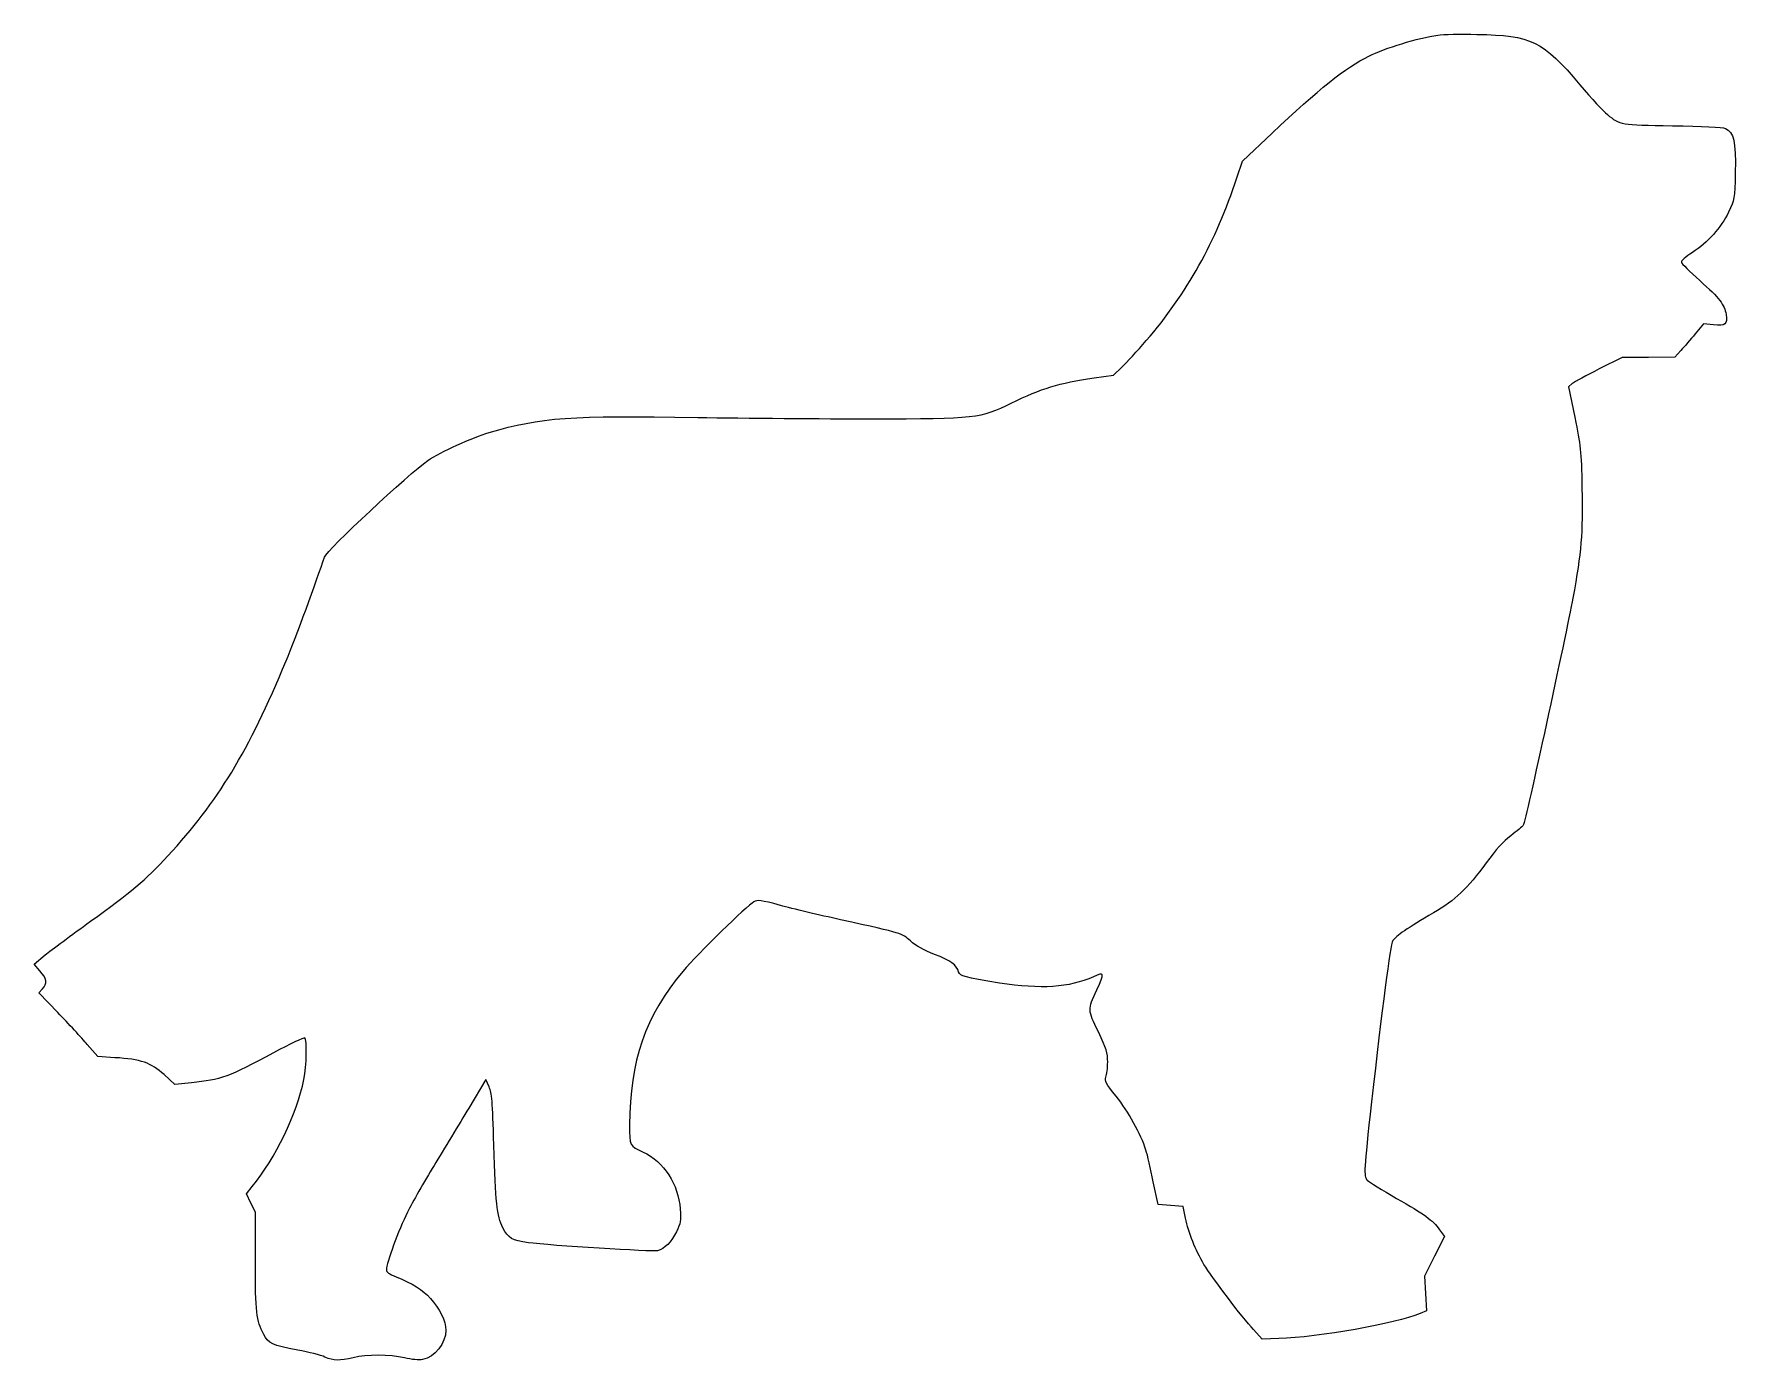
# Model space of a CAD drawing. Header units: centimetres. Extents: x -17.6 to 17.6, y -13.8 to 13.7.
import ezdxf

# ---------------------------------------------------------------- set-up
doc = ezdxf.new("R2010")
doc.units = ezdxf.units.CM
doc.header["$MEASUREMENT"] = 0
doc.layers.add('Layer 1', color=7, linetype='Continuous')

msp = doc.modelspace()

# ---------------------------------------------------------------- linework, layer by layer
at = {"layer": 'Layer 1'}
msp.add_open_spline([(11.46528, 13.72658), (11.05253, 13.66308), (10.37167, 13.45847), (10.03653, 13.28914), (10.03653, 13.28914), (9.55675, 13.05278), (8.99584, 12.60475), (8.02922, 11.69106), (8.02922, 11.69106), (8.02922, 11.69106), (7.41539, 11.1125), (7.41539, 11.1125), (7.41539, 11.1125), (7.41539, 11.1125), (7.29897, 10.76678), (7.29897, 10.76678), (7.29897, 10.76678), (6.86153, 9.43681), (6.26533, 8.36436), (5.42219, 7.3907), (5.42219, 7.3907), (5.23875, 7.17903), (5.00944, 6.92856), (4.91419, 6.83684), (4.91419, 6.83684), (4.91419, 6.83684), (4.74486, 6.67103), (4.74486, 6.67103), (4.74486, 6.67103), (4.74486, 6.67103), (4.33917, 6.61459), (4.33917, 6.61459), (4.33917, 6.61459), (3.60186, 6.50876), (3.25614, 6.40292), (2.62114, 6.09248), (2.62114, 6.09248), (1.98261, 5.77851), (1.89442, 5.76792), (-0.28222, 5.76792), (-0.28222, 5.76792), (-1.28058, 5.76792), (-2.89983, 5.78203), (-3.88055, 5.79614), (-3.88055, 5.79614), (-6.52991, 5.842), (-7.11199, 5.79967), (-8.20208, 5.4857), (-8.20208, 5.4857), (-8.55133, 5.38339), (-9.21455, 5.08001), (-9.47914, 4.90009), (-9.47914, 4.90009), (-9.86014, 4.63903), (-11.57464, 3.04095), (-11.6205, 2.89984), (-11.6205, 2.89984), (-11.77572, 2.42006), (-12.21669, 1.22415), (-12.41425, 0.7479), (-12.41425, 0.7479), (-13.19389, -1.12888), (-13.82889, -2.17663), (-14.86606, -3.29493), (-14.86606, -3.29493), (-15.34231, -3.80999), (-15.62806, -4.04987), (-16.4712, -4.65312), (-16.4712, -4.65312), (-16.86278, -4.93534), (-17.28612, -5.24931), (-17.41312, -5.35162), (-17.41312, -5.35162), (-17.41312, -5.35162), (-17.64243, -5.54212), (-17.64243, -5.54212), (-17.64243, -5.54212), (-17.64243, -5.54212), (-17.51896, -5.68323), (-17.51896, -5.68323), (-17.51896, -5.68323), (-17.37432, -5.84198), (-17.36021, -5.94076), (-17.46604, -6.05717), (-17.46604, -6.05717), (-17.46604, -6.05717), (-17.54365, -6.13478), (-17.54365, -6.13478), (-17.54365, -6.13478), (-17.54365, -6.13478), (-17.14854, -6.54753), (-17.14854, -6.54753), (-17.14854, -6.54753), (-16.92982, -6.77331), (-16.65465, -7.06964), (-16.53823, -7.21075), (-16.53823, -7.21075), (-16.53823, -7.21075), (-16.31951, -7.46122), (-16.31951, -7.46122), (-16.31951, -7.46122), (-16.31951, -7.46122), (-15.96673, -7.48239), (-15.96673, -7.48239), (-15.96673, -7.48239), (-15.42698, -7.51414), (-15.21531, -7.58822), (-14.9472, -7.83164), (-14.9472, -7.83164), (-14.9472, -7.83164), (-14.72495, -8.03625), (-14.72495, -8.03625), (-14.72495, -8.03625), (-14.72495, -8.03625), (-14.3757, -8.00097), (-14.3757, -8.00097), (-14.3757, -8.00097), (-13.76892, -7.94453), (-13.60312, -7.88455), (-12.67531, -7.38008), (-12.67531, -7.38008), (-12.34017, -7.20016), (-12.05089, -7.05905), (-12.02973, -7.07316), (-12.02973, -7.07316), (-11.97681, -7.10491), (-11.9874, -7.65172), (-12.04737, -7.93747), (-12.04737, -7.93747), (-12.19554, -8.65008), (-12.64004, -9.57083), (-13.11629, -10.15644), (-13.11629, -10.15644), (-13.11629, -10.15644), (-13.23976, -10.30813), (-13.23976, -10.30813), (-13.23976, -10.30813), (-13.23976, -10.30813), (-13.14804, -10.49863), (-13.14804, -10.49863), (-13.14804, -10.49863), (-13.14804, -10.49863), (-13.05279, -10.68913), (-13.05279, -10.68913), (-13.05279, -10.68913), (-13.05279, -10.68913), (-13.05279, -11.70513), (-13.05279, -11.70513), (-13.05279, -11.70513), (-13.05279, -12.77405), (-13.03515, -12.91869), (-12.87993, -13.22207), (-12.87993, -13.22207), (-12.78468, -13.40904), (-12.7106, -13.44432), (-12.17085, -13.54663), (-12.17085, -13.54663), (-11.9486, -13.58896), (-11.6946, -13.65246), (-11.60993, -13.69127), (-11.60993, -13.69127), (-11.42649, -13.77241), (-11.31007, -13.77241), (-11.02432, -13.70538), (-11.02432, -13.70538), (-10.7421, -13.63482), (-10.26938, -13.63835), (-9.96246, -13.70891), (-9.96246, -13.70891), (-9.81077, -13.74419), (-9.6626, -13.7583), (-9.58499, -13.74419), (-9.58499, -13.74419), (-9.33452, -13.69833), (-9.10168, -13.402), (-9.10168, -13.13388), (-9.10168, -13.13388), (-9.10168, -12.95396), (-9.23926, -12.66821), (-9.42271, -12.47419), (-9.42271, -12.47419), (-9.57793, -12.30133), (-9.80371, -12.16022), (-10.13179, -12.02969), (-10.13179, -12.02969), (-10.28348, -11.96619), (-10.3364, -11.92738), (-10.3364, -11.878), (-10.3364, -11.878), (-10.3364, -11.74394), (-10.0824, -11.05603), (-9.89896, -10.68914), (-9.89896, -10.68914), (-9.79665, -10.48453), (-9.54971, -10.04708), (-9.34863, -9.719), (-9.34863, -9.719), (-9.14755, -9.38739), (-8.82299, -8.85469), (-8.62896, -8.53014), (-8.62896, -8.53014), (-8.62896, -8.53014), (-8.27265, -7.93747), (-8.27265, -7.93747), (-8.27265, -7.93747), (-8.27265, -7.93747), (-8.20562, -8.08916), (-8.20562, -8.08916), (-8.20562, -8.08916), (-8.14565, -8.21969), (-8.13506, -8.36785), (-8.10684, -9.29566), (-8.10684, -9.29566), (-8.07509, -10.48099), (-8.04687, -10.75969), (-7.91987, -11.01016), (-7.91987, -11.01016), (-7.80698, -11.23241), (-7.7329, -11.27474), (-7.3907, -11.3206), (-7.3907, -11.3206), (-6.94973, -11.38057), (-4.81189, -11.5111), (-4.71312, -11.48641), (-4.71312, -11.48641), (-4.57201, -11.45113), (-4.42031, -11.29944), (-4.31801, -11.0913), (-4.31801, -11.0913), (-4.23334, -10.91491), (-4.22629, -10.87258), (-4.24393, -10.61858), (-4.24393, -10.61858), (-4.27568, -10.11411), (-4.58965, -9.63433), (-5.00946, -9.4403), (-5.00946, -9.4403), (-5.29874, -9.30624), (-5.29168, -9.31683), (-5.29168, -8.87586), (-5.29168, -8.87586), (-5.29168, -7.55647), (-4.96712, -6.62161), (-4.18396, -5.68675), (-4.18396, -5.68675), (-3.87704, -5.32339), (-2.85752, -4.32503), (-2.7164, -4.25094), (-2.7164, -4.25094), (-2.63173, -4.20508), (-2.57882, -4.21213), (-2.16607, -4.32502), (-2.16607, -4.32502), (-1.9156, -4.39205), (-1.35468, -4.5261), (-0.91724, -4.62135), (-0.91724, -4.62135), (0.41273, -4.91768), (0.34218, -4.89652), (0.52915, -5.06232), (0.52915, -5.06232), (0.64204, -5.1611), (0.80432, -5.25282), (1.03009, -5.34101), (1.03009, -5.34101), (1.36523, -5.46801), (1.4887, -5.55973), (1.53103, -5.70437), (1.53103, -5.70437), (1.55925, -5.79256), (1.6545, -5.81726), (2.38122, -5.93368), (2.38122, -5.93368), (3.242, -6.06774), (3.80997, -6.03246), (4.32503, -5.80315), (4.32503, -5.80315), (4.55786, -5.70084), (4.56139, -5.71848), (4.39559, -6.07832), (4.39559, -6.07832), (4.20509, -6.4946), (4.20509, -6.49107), (4.42734, -6.94968), (4.42734, -6.94968), (4.59667, -7.30599), (4.62137, -7.38007), (4.62137, -7.5741), (4.62137, -7.5741), (4.62137, -7.69404), (4.60373, -7.83516), (4.58609, -7.88454), (4.58609, -7.88454), (4.55434, -7.96921), (4.57198, -8.00448), (4.79776, -8.28318), (4.79776, -8.28318), (5.0447, -8.5901), (5.30929, -9.06987), (5.41512, -9.40149), (5.41512, -9.40149), (5.44687, -9.49674), (5.5139, -9.79307), (5.56681, -10.05413), (5.56681, -10.05413), (5.56681, -10.05413), (5.66559, -10.53038), (5.66559, -10.53038), (5.66559, -10.53038), (5.66559, -10.53038), (5.92665, -10.54802), (5.92665, -10.54802), (5.92665, -10.54802), (5.92665, -10.54802), (6.18418, -10.56566), (6.18418, -10.56566), (6.18418, -10.56566), (6.18418, -10.56566), (6.23357, -10.8126), (6.23357, -10.8126), (6.23357, -10.8126), (6.29354, -11.10541), (6.44524, -11.47935), (6.6181, -11.76863), (6.6181, -11.76863), (6.78038, -12.04027), (7.41185, -12.8693), (7.64468, -13.11977), (7.64468, -13.11977), (7.64468, -13.11977), (7.8246, -13.31733), (7.8246, -13.31733), (7.8246, -13.31733), (7.8246, -13.31733), (8.17032, -13.30675), (8.17032, -13.30675), (8.17032, -13.30675), (8.98171, -13.28558), (10.59743, -12.99983), (11.09838, -12.78817), (11.09838, -12.78817), (11.09838, -12.78817), (11.22891, -12.73525), (11.22891, -12.73525), (11.22891, -12.73525), (11.22891, -12.73525), (11.21127, -12.37189), (11.21127, -12.37189), (11.21127, -12.37189), (11.21127, -12.37189), (11.19363, -12.01206), (11.19363, -12.01206), (11.19363, -12.01206), (11.19363, -12.01206), (11.39824, -11.59931), (11.39824, -11.59931), (11.39824, -11.59931), (11.39824, -11.59931), (11.60285, -11.19009), (11.60285, -11.19009), (11.60285, -11.19009), (11.60285, -11.19009), (11.50407, -11.05251), (11.50407, -11.05251), (11.50407, -11.05251), (11.35238, -10.84437), (11.20068, -10.73148), (10.60801, -10.39987), (10.60801, -10.39987), (10.31168, -10.23054), (10.04004, -10.0612), (10.00476, -10.0224), (10.00476, -10.0224), (9.92715, -9.93421), (9.93068, -9.84601), (10.09295, -8.39609), (10.09295, -8.39609), (10.30814, -6.46287), (10.48101, -5.1329), (10.53392, -5.05528), (10.53392, -5.05528), (10.59389, -4.96356), (10.84789, -4.78717), (11.37706, -4.48025), (11.37706, -4.48025), (11.83567, -4.21214), (12.07556, -3.98283), (12.47067, -3.43956), (12.47067, -3.43956), (12.67175, -3.16439), (12.81992, -3.00212), (12.9822, -2.87864), (12.9822, -2.87864), (13.1092, -2.78339), (13.22209, -2.68814), (13.23973, -2.66345), (13.23973, -2.66345), (13.28206, -2.58937), (14.13579, 1.32647), (14.26631, 2.04613), (14.26631, 2.04613), (14.44623, 3.02685), (14.47445, 3.3761), (14.45681, 4.3286), (14.45681, 4.3286), (14.43917, 5.12941), (14.43212, 5.19996), (14.30512, 5.79968), (14.30512, 5.79968), (14.30512, 5.79968), (14.17459, 6.43115), (14.17459, 6.43115), (14.17459, 6.43115), (14.17459, 6.43115), (14.25573, 6.49818), (14.25573, 6.49818), (14.25573, 6.49818), (14.30159, 6.53346), (14.55206, 6.66751), (14.81312, 6.80157), (14.81312, 6.80157), (14.81312, 6.80157), (15.28937, 7.03793), (15.28937, 7.03793), (15.28937, 7.03793), (15.28937, 7.03793), (15.83618, 7.04146), (15.83618, 7.04146), (15.83618, 7.04146), (15.83618, 7.04146), (16.38299, 7.04852), (16.38299, 7.04852), (16.38299, 7.04852), (16.38299, 7.04852), (16.50646, 7.1861), (16.50646, 7.1861), (16.50646, 7.1861), (16.57702, 7.26018), (16.71107, 7.41541), (16.80632, 7.52829), (16.80632, 7.52829), (16.80632, 7.52829), (16.97918, 7.73643), (16.97918, 7.73643), (16.97918, 7.73643), (16.97918, 7.73643), (17.18379, 7.71526), (17.18379, 7.71526), (17.18379, 7.71526), (17.43073, 7.68704), (17.48012, 7.72937), (17.44485, 7.93398), (17.44485, 7.93398), (17.40957, 8.13859), (17.31432, 8.26559), (16.89804, 8.63601), (16.89804, 8.63601), (16.69343, 8.81593), (16.5241, 8.98879), (16.51704, 9.01348), (16.51704, 9.01348), (16.50998, 9.0417), (16.60523, 9.1299), (16.74635, 9.21809), (16.74635, 9.21809), (17.06385, 9.4227), (17.33902, 9.72962), (17.49424, 10.05417), (17.49424, 10.05417), (17.62124, 10.31875), (17.62124, 10.31875), (17.63535, 10.87614), (17.63535, 10.87614), (17.64946, 11.51467), (17.6036, 11.71928), (17.43074, 11.78983), (17.43074, 11.78983), (17.37782, 11.81452), (16.93685, 11.83569), (16.3336, 11.84627), (16.3336, 11.84627), (15.24352, 11.86391), (15.25057, 11.86038), (14.98246, 12.0791), (14.98246, 12.0791), (14.90838, 12.13554), (14.65438, 12.41424), (14.41449, 12.69646), (14.41449, 12.69646), (13.63838, 13.61015), (13.41966, 13.71952), (12.27666, 13.74068), (12.27666, 13.74068), (11.93799, 13.74774), (11.5711, 13.74068), (11.46527, 13.72657), (11.46527, 13.72657), (11.46527, 13.72657), (11.46528, 13.72658), (11.46528, 13.72658)], degree=3, knots=[0, 0, 0, 0, 0.00793651, 0.00793651, 0.00793651, 0.00793651, 0.01587302, 0.01587302, 0.01587302, 0.01587302, 0.02380952, 0.02380952, 0.02380952, 0.02380952, 0.03174603, 0.03174603, 0.03174603, 0.03174603, 0.03968254, 0.03968254, 0.03968254, 0.03968254, 0.04761905, 0.04761905, 0.04761905, 0.04761905, 0.05555556, 0.05555556, 0.05555556, 0.05555556, 0.06349206, 0.06349206, 0.06349206, 0.06349206, 0.07142857, 0.07142857, 0.07142857, 0.07142857, 0.07936508, 0.07936508, 0.07936508, 0.07936508, 0.08730159, 0.08730159, 0.08730159, 0.08730159, 0.0952381, 0.0952381, 0.0952381, 0.0952381, 0.1031746, 0.1031746, 0.1031746, 0.1031746, 0.11111111, 0.11111111, 0.11111111, 0.11111111, 0.11904762, 0.11904762, 0.11904762, 0.11904762, 0.12698413, 0.12698413, 0.12698413, 0.12698413, 0.13492063, 0.13492063, 0.13492063, 0.13492063, 0.14285714, 0.14285714, 0.14285714, 0.14285714, 0.15079365, 0.15079365, 0.15079365, 0.15079365, 0.15873016, 0.15873016, 0.15873016, 0.15873016, 0.16666667, 0.16666667, 0.16666667, 0.16666667, 0.17460317, 0.17460317, 0.17460317, 0.17460317, 0.18253968, 0.18253968, 0.18253968, 0.18253968, 0.19047619, 0.19047619, 0.19047619, 0.19047619, 0.1984127, 0.1984127, 0.1984127, 0.1984127, 0.20634921, 0.20634921, 0.20634921, 0.20634921, 0.21428571, 0.21428571, 0.21428571, 0.21428571, 0.22222222, 0.22222222, 0.22222222, 0.22222222, 0.23015873, 0.23015873, 0.23015873, 0.23015873, 0.23809524, 0.23809524, 0.23809524, 0.23809524, 0.24603175, 0.24603175, 0.24603175, 0.24603175, 0.25396825, 0.25396825, 0.25396825, 0.25396825, 0.26190476, 0.26190476, 0.26190476, 0.26190476, 0.26984127, 0.26984127, 0.26984127, 0.26984127, 0.27777778, 0.27777778, 0.27777778, 0.27777778, 0.28571429, 0.28571429, 0.28571429, 0.28571429, 0.29365079, 0.29365079, 0.29365079, 0.29365079, 0.3015873, 0.3015873, 0.3015873, 0.3015873, 0.30952381, 0.30952381, 0.30952381, 0.30952381, 0.31746032, 0.31746032, 0.31746032, 0.31746032, 0.32539683, 0.32539683, 0.32539683, 0.32539683, 0.33333333, 0.33333333, 0.33333333, 0.33333333, 0.34126984, 0.34126984, 0.34126984, 0.34126984, 0.34920635, 0.34920635, 0.34920635, 0.34920635, 0.35714286, 0.35714286, 0.35714286, 0.35714286, 0.36507937, 0.36507937, 0.36507937, 0.36507937, 0.37301587, 0.37301587, 0.37301587, 0.37301587, 0.38095238, 0.38095238, 0.38095238, 0.38095238, 0.38888889, 0.38888889, 0.38888889, 0.38888889, 0.3968254, 0.3968254, 0.3968254, 0.3968254, 0.4047619, 0.4047619, 0.4047619, 0.4047619, 0.41269841, 0.41269841, 0.41269841, 0.41269841, 0.42063492, 0.42063492, 0.42063492, 0.42063492, 0.42857143, 0.42857143, 0.42857143, 0.42857143, 0.43650794, 0.43650794, 0.43650794, 0.43650794, 0.44444444, 0.44444444, 0.44444444, 0.44444444, 0.45238095, 0.45238095, 0.45238095, 0.45238095, 0.46031746, 0.46031746, 0.46031746, 0.46031746, 0.46825397, 0.46825397, 0.46825397, 0.46825397, 0.47619048, 0.47619048, 0.47619048, 0.47619048, 0.48412698, 0.48412698, 0.48412698, 0.48412698, 0.49206349, 0.49206349, 0.49206349, 0.49206349, 0.5, 0.5, 0.5, 0.5, 0.50793651, 0.50793651, 0.50793651, 0.50793651, 0.51587302, 0.51587302, 0.51587302, 0.51587302, 0.52380952, 0.52380952, 0.52380952, 0.52380952, 0.53174603, 0.53174603, 0.53174603, 0.53174603, 0.53968254, 0.53968254, 0.53968254, 0.53968254, 0.54761905, 0.54761905, 0.54761905, 0.54761905, 0.55555556, 0.55555556, 0.55555556, 0.55555556, 0.56349206, 0.56349206, 0.56349206, 0.56349206, 0.57142857, 0.57142857, 0.57142857, 0.57142857, 0.57936508, 0.57936508, 0.57936508, 0.57936508, 0.58730159, 0.58730159, 0.58730159, 0.58730159, 0.5952381, 0.5952381, 0.5952381, 0.5952381, 0.6031746, 0.6031746, 0.6031746, 0.6031746, 0.61111111, 0.61111111, 0.61111111, 0.61111111, 0.61904762, 0.61904762, 0.61904762, 0.61904762, 0.62698413, 0.62698413, 0.62698413, 0.62698413, 0.63492063, 0.63492063, 0.63492063, 0.63492063, 0.64285714, 0.64285714, 0.64285714, 0.64285714, 0.65079365, 0.65079365, 0.65079365, 0.65079365, 0.65873016, 0.65873016, 0.65873016, 0.65873016, 0.66666667, 0.66666667, 0.66666667, 0.66666667, 0.67460317, 0.67460317, 0.67460317, 0.67460317, 0.68253968, 0.68253968, 0.68253968, 0.68253968, 0.69047619, 0.69047619, 0.69047619, 0.69047619, 0.6984127, 0.6984127, 0.6984127, 0.6984127, 0.70634921, 0.70634921, 0.70634921, 0.70634921, 0.71428571, 0.71428571, 0.71428571, 0.71428571, 0.72222222, 0.72222222, 0.72222222, 0.72222222, 0.73015873, 0.73015873, 0.73015873, 0.73015873, 0.73809524, 0.73809524, 0.73809524, 0.73809524, 0.74603175, 0.74603175, 0.74603175, 0.74603175, 0.75396825, 0.75396825, 0.75396825, 0.75396825, 0.76190476, 0.76190476, 0.76190476, 0.76190476, 0.76984127, 0.76984127, 0.76984127, 0.76984127, 0.77777778, 0.77777778, 0.77777778, 0.77777778, 0.78571429, 0.78571429, 0.78571429, 0.78571429, 0.79365079, 0.79365079, 0.79365079, 0.79365079, 0.8015873, 0.8015873, 0.8015873, 0.8015873, 0.80952381, 0.80952381, 0.80952381, 0.80952381, 0.81746032, 0.81746032, 0.81746032, 0.81746032, 0.82539683, 0.82539683, 0.82539683, 0.82539683, 0.83333333, 0.83333333, 0.83333333, 0.83333333, 0.84126984, 0.84126984, 0.84126984, 0.84126984, 0.84920635, 0.84920635, 0.84920635, 0.84920635, 0.85714286, 0.85714286, 0.85714286, 0.85714286, 0.86507937, 0.86507937, 0.86507937, 0.86507937, 0.87301587, 0.87301587, 0.87301587, 0.87301587, 0.88095238, 0.88095238, 0.88095238, 0.88095238, 0.88888889, 0.88888889, 0.88888889, 0.88888889, 0.8968254, 0.8968254, 0.8968254, 0.8968254, 0.9047619, 0.9047619, 0.9047619, 0.9047619, 0.91269841, 0.91269841, 0.91269841, 0.91269841, 0.92063492, 0.92063492, 0.92063492, 0.92063492, 0.92857143, 0.92857143, 0.92857143, 0.92857143, 0.93650794, 0.93650794, 0.93650794, 0.93650794, 0.94444444, 0.94444444, 0.94444444, 0.94444444, 0.95238095, 0.95238095, 0.95238095, 0.95238095, 0.96031746, 0.96031746, 0.96031746, 0.96031746, 0.96825397, 0.96825397, 0.96825397, 0.96825397, 0.97619048, 0.97619048, 0.97619048, 0.97619048, 0.98412698, 0.98412698, 0.98412698, 0.98412698, 1, 1, 1, 1], dxfattribs=at)

doc.saveas('drawing.dxf')
